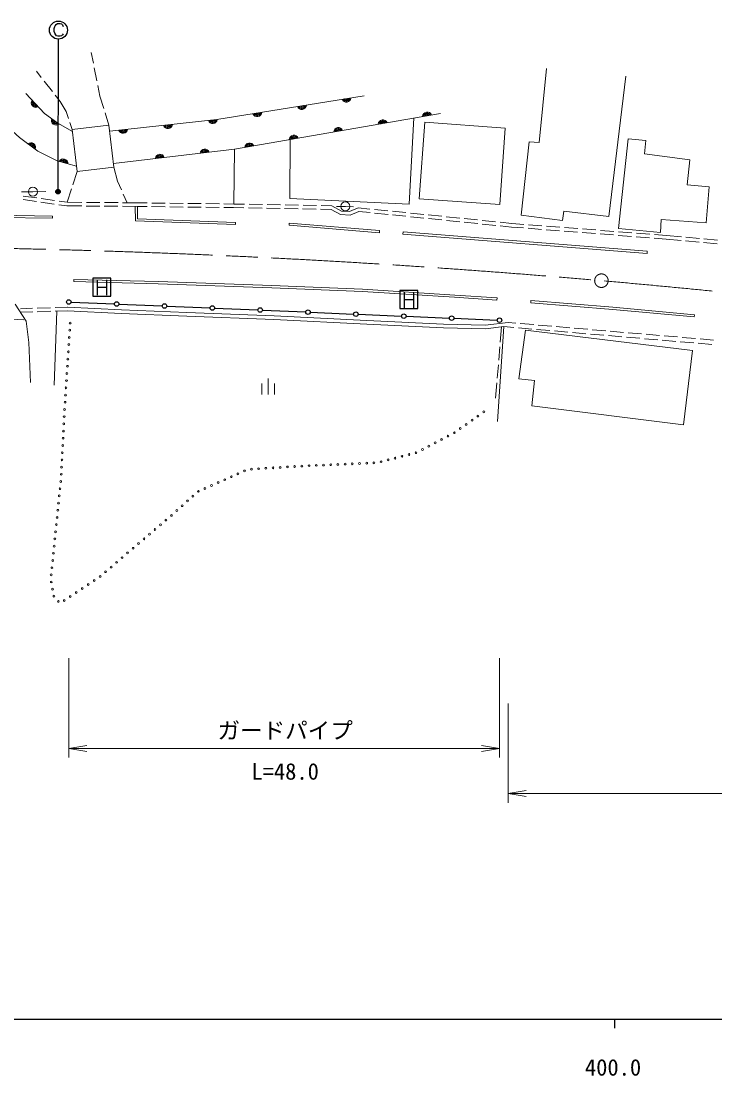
# Model space of a CAD drawing. Units: millimetres, scale not verified. Extents: x 40000 to 680000, y 20000 to 380000.
# Drawn here: x 402234 to 479134, y 198715 to 315632 of the extents above; entities that cross this region are included whole.
import ezdxf
from ezdxf.enums import TextEntityAlignment as Align

# ---------------------------------------------------------------- set-up
doc = ezdxf.new("R2010")
doc.units = ezdxf.units.MM
doc.header["$LTSCALE"] = 1000
doc.header["$PDMODE"] = 32
doc.header["$PDSIZE"] = 500
doc.linetypes.add('CHAIN', pattern=[18.5, 12, -1.5, 3.5, -1.5])
for name, color, linetype, lineweight in [('M-BMK', 2, 'CHAIN', 13), ('M-STR-HTXT', 7, 'Continuous', 13), ('M-STR-STRC', 7, 'Continuous', 25), ('M-TTL-BAND', 7, 'Continuous', 25), ('M-WORK', 1, 'Continuous', 13)]:
    doc.layers.add(name, color=color, linetype=linetype, lineweight=lineweight)
doc.styles.add('ＭＳ ゴシック', font='')
doc.styles.get('ＭＳ ゴシック').set_extended_font_data('MS Gothic')

# ---------------------------------------------------------------- blocks, each defined once
blk = doc.blocks.new('open_arrow')
at = {"color": 0, "linetype": 'Continuous', "lineweight": -2}
blk.add_lwpolyline([(7.5, 1.25), (0, 0), (7.5, -1.25)], dxfattribs=at)

msp = doc.modelspace()

# ---------------------------------------------------------------- linework, layer by layer
at = {"layer": 'M-BMK'}
msp.add_circle((466556, 286859), 750, dxfattribs=at)
msp.add_arc((379450, -709340), 1000000, 83.23749, 89.58437, dxfattribs=at)
at = {"layer": 'M-STR-HTXT'}
for p, q in [((407519, 245000), (407519, 234000)), ((455257, 245000), (455257, 234000)), ((456230, 240000), (456230, 229000)), ((407519, 235000), (455257, 235000)), ((456230, 230000), (565412, 230000))]:
    msp.add_line(p, q, dxfattribs=at)
at = {"layer": 'M-STR-STRC'}
for p, q in [((405909, 314823), (405960, 315041)), ((405909, 314492), (405909, 314823)), ((405960, 315041), (406014, 315109)), ((406014, 315109), (406129, 315264)), ((406129, 315264), (406284, 315370)), ((406284, 315370), (406563, 315372)), ((406563, 315372), (406725, 315320)), ((406725, 315320), (406835, 315210)), ((406835, 315210), (406894, 315041)), ((405956, 314281), (405909, 314492)), ((406068, 314112), (405956, 314281)), ((406174, 314004), (406068, 314112)), ((406291, 313948), (406174, 314004)), ((406565, 313948), (406291, 313948)), ((406326, 296721), (406387, 313632)), ((406727, 314000), (406565, 313948)), ((406838, 314115), (406727, 314000)), ((406887, 314216), (406838, 314115)), ((412170, 287152), (410170, 287152)), ((410170, 287152), (410170, 285152)), ((410710, 285237), (410710, 286936)), ((411702, 286947), (411702, 285242)), ((412170, 285152), (412170, 287152)), ((410710, 286152), (411702, 286152)), ((446197, 285760), (444197, 285760)), ((444197, 285760), (444197, 283760)), ((444737, 283845), (444737, 285544)), ((445728, 285555), (445728, 283850)), ((446197, 283760), (446197, 285760)), ((407768, 284492), (412573, 284288)), ((410170, 285152), (412170, 285152)), ((413073, 284267), (417877, 284063)), ((444737, 284760), (445728, 284760)), ((418377, 284042), (423182, 283838)), ((423681, 283817), (428486, 283613)), ((428985, 283591), (433790, 283388)), ((434290, 283366), (439094, 283162)), ((439594, 283141), (444399, 282937)), ((444197, 283760), (446197, 283760)), ((444898, 282916), (449703, 282712)), ((450203, 282691), (455007, 282487))]:
    msp.add_line(p, q, dxfattribs=at)
for centre, radius in [((406371, 314632), 1000), ((406371, 314632), 1000), ((406326, 296721), 250), ((406326, 296721), 200), ((406326, 296721), 150), ((406326, 296721), 100), ((406326, 296721), 50), ((406326, 296721), 20), ((407519, 284503), 250), ((412823, 284278), 250), ((418127, 284052), 250), ((423431, 283827), 250), ((428736, 283602), 250), ((434040, 283377), 250), ((439344, 283152), 250), ((444649, 282927), 250), ((449953, 282701), 250), ((455257, 282476), 250)]:
    msp.add_circle(centre, radius, dxfattribs=at)
msp.add_point((406326, 296721), dxfattribs=at)
at = {"layer": 'M-TTL-BAND'}
for p, q in [((40000, 205000), (579000, 205000)), ((468000, 205000), (468000, 204000))]:
    msp.add_line(p, q, dxfattribs=at)
at = {"layer": 'M-WORK'}
for p, q in [((410000, 312166), (410243, 310955)), ((404475, 309386), (403931, 310078)), ((410341, 310465), (410637, 308994)), ((459644, 302190), (460471, 310369)), ((405710, 307813), (404783, 308992)), ((469255, 309538), (467379, 293988)), ((410735, 308504), (410978, 307293)), ((406563, 306728), (406019, 307420)), ((407215, 305618), (406563, 306728)), ((410978, 307293), (411403, 305927)), ((407482, 304849), (407215, 305618)), ((411552, 305450), (411977, 304083)), ((407911, 303606), (407645, 304376)), ((411977, 304083), (407911, 303606)), ((412520, 299450), (411977, 304083)), ((445265, 295329), (445766, 304891)), ((446373, 295949), (446994, 304432)), ((446994, 304432), (455902, 303780)), ((407911, 303606), (408455, 298973)), ((455902, 303780), (455280, 295296)), ((432060, 302509), (432018, 295981)), ((457648, 294104), (458535, 302255)), ((458535, 302255), (459644, 302190)), ((468463, 292635), (469518, 302565)), ((469518, 302565), (471476, 302391)), ((471476, 302391), (471345, 300912)), ((425904, 301439), (425796, 295358)), ((471345, 300912), (476370, 300259)), ((408455, 298973), (412520, 299450)), ((412520, 299450), (412936, 297875)), ((476370, 300259), (476066, 297497)), ((408455, 298973), (407970, 297501)), ((407813, 297026), (407328, 295554)), ((412936, 297875), (413357, 296915)), ((476066, 297497), (478480, 297279)), ((478480, 297279), (478154, 293255)), ((402291, 296690), (403537, 296724)), ((402449, 295840), (403934, 295630)), ((402479, 296239), (403965, 296029)), ((403537, 296724), (404973, 296733)), ((404460, 295959), (405945, 295749)), ((413558, 296457), (413979, 295498)), ((432018, 295981), (445265, 295329)), ((455280, 295296), (446373, 295949)), ((404429, 295560), (405914, 295350)), ((406409, 295280), (407298, 295154)), ((406440, 295679), (407328, 295554)), ((407298, 295154), (408960, 295140)), ((407328, 295554), (408977, 295540)), ((409460, 295136), (410960, 295123)), ((409477, 295536), (410977, 295523)), ((411460, 295119), (412960, 295107)), ((411477, 295519), (412977, 295507)), ((413460, 295102), (415122, 295089)), ((413477, 295502), (415126, 295489)), ((414872, 295083), (414909, 293486)), ((415122, 295089), (416206, 295075)), ((415122, 295089), (415154, 293727)), ((415126, 295489), (416211, 295475)), ((416706, 295069), (418206, 295051)), ((416711, 295469), (418211, 295451)), ((418706, 295045), (420206, 295026)), ((418711, 295445), (420211, 295426)), ((420706, 295020), (422206, 295002)), ((420711, 295420), (422211, 295402)), ((422706, 294996), (424206, 294977)), ((422711, 295396), (424211, 295377)), ((424705, 294971), (425790, 294958)), ((424711, 295371), (425796, 295358)), ((425790, 294958), (426938, 294937)), ((425796, 295358), (426995, 295336)), ((427438, 294928), (428938, 294902)), ((427495, 295328), (428995, 295301)), ((429438, 294893), (430937, 294866)), ((429495, 295292), (430995, 295265)), ((431437, 294857), (432937, 294830)), ((431494, 295256), (432994, 295229)), ((433437, 294821), (434937, 294794)), ((433494, 295220), (434994, 295193)), ((435437, 294785), (436585, 294764)), ((435494, 295184), (436693, 295162)), ((436585, 294764), (437626, 294179)), ((436693, 295162), (437737, 294575)), ((437183, 295097), (438172, 295098)), ((438172, 295098), (439087, 295058)), ((438651, 294542), (439597, 294934)), ((439597, 294934), (440900, 294802)), ((441398, 294751), (442890, 294600)), ((394990, 293923), (405713, 293771)), ((394993, 294173), (405717, 294021)), ((405713, 293771), (405717, 294021)), ((414909, 293486), (426006, 293071)), ((415154, 293727), (426015, 293321)), ((437626, 294179), (438724, 294139)), ((437737, 294575), (438651, 294542)), ((438724, 294139), (439657, 294526)), ((439657, 294526), (440912, 294398)), ((441410, 294348), (442902, 294196)), ((443388, 294549), (444880, 294398)), ((443400, 294146), (444892, 293994)), ((445377, 294347), (446870, 294196)), ((445389, 293944), (446882, 293792)), ((447367, 294145), (448859, 293993)), ((447379, 293742), (448871, 293590)), ((449357, 293943), (450849, 293791)), ((449369, 293540), (450861, 293388)), ((451347, 293741), (452839, 293589)), ((453336, 293539), (454829, 293387)), ((462245, 293524), (457648, 294104)), ((462376, 294553), (462245, 293524)), ((467379, 293988), (462376, 294553)), ((473194, 293647), (473086, 292189)), ((478154, 293255), (473194, 293647)), ((426006, 293071), (426015, 293321)), ((431933, 292996), (431954, 293245)), ((431933, 292996), (441950, 292180)), ((431954, 293245), (441970, 292429)), ((441970, 292429), (441950, 292180)), ((451359, 293338), (452851, 293186)), ((453348, 293136), (454841, 292984)), ((455326, 293337), (456629, 293205)), ((455338, 292934), (456593, 292806)), ((456593, 292806), (457931, 292702)), ((456629, 293205), (457966, 293100)), ((458430, 292663), (459925, 292546)), ((458465, 293061), (459960, 292944)), ((460424, 292507), (461919, 292390)), ((460458, 292906), (461954, 292789)), ((462418, 292351), (463913, 292235)), ((462452, 292750), (463948, 292633)), ((464446, 292594), (465942, 292477)), ((466440, 292438), (467936, 292322)), ((473086, 292189), (468463, 292635)), ((444561, 292017), (444581, 292266)), ((444561, 292017), (471610, 289864)), ((444581, 292266), (471629, 290113)), ((464412, 292196), (465907, 292079)), ((466405, 292040), (467901, 291923)), ((468399, 291884), (469895, 291767)), ((468434, 292283), (469930, 292166)), ((470393, 291728), (471889, 291612)), ((470428, 292127), (471924, 292010)), ((472387, 291573), (473725, 291468)), ((472422, 291971), (473759, 291867)), ((473725, 291468), (475393, 291315)), ((473759, 291867), (475430, 291713)), ((475891, 291270), (477385, 291133)), ((475928, 291668), (477422, 291531)), ((477920, 291485), (479414, 291348)), ((471610, 289864), (471629, 290113)), ((477883, 291087), (479376, 290950)), ((408076, 287004), (408069, 286754)), ((408069, 286754), (417443, 286515)), ((408076, 287004), (417451, 286764)), ((417443, 286515), (430014, 286058)), ((417451, 286764), (430024, 286308)), ((430014, 286058), (440060, 285666)), ((430024, 286308), (440073, 285916)), ((440060, 285666), (450281, 285014)), ((440073, 285916), (450297, 285264)), ((401587, 284266), (402794, 282374)), ((450281, 285014), (454979, 284710)), ((450297, 285264), (454995, 284959)), ((454995, 284959), (454979, 284710)), ((458736, 284654), (458716, 284405)), ((458716, 284405), (467807, 283666)), ((458736, 284654), (467829, 283915)), ((403510, 283796), (402160, 283751)), ((403524, 283396), (402174, 283351)), ((405509, 283863), (404010, 283813)), ((405523, 283463), (404023, 283413)), ((406183, 283485), (405894, 275261)), ((407359, 283925), (406009, 283879)), ((407372, 283525), (406022, 283480)), ((413333, 283220), (407372, 283525)), ((413351, 283620), (407393, 283924)), ((420598, 282916), (413333, 283220)), ((420614, 283315), (413351, 283620)), ((430273, 282946), (420614, 283315)), ((440564, 282445), (430273, 282946)), ((467807, 283666), (476833, 282839)), ((467829, 283915), (476856, 283088)), ((476856, 283088), (476833, 282839)), ((401125, 282584), (402523, 282506)), ((402794, 282374), (403088, 280025)), ((430256, 282546), (420598, 282916)), ((440544, 282046), (430256, 282546)), ((449049, 281632), (440544, 282046)), ((449064, 282032), (440564, 282445)), ((453685, 281924), (449064, 282032)), ((456230, 282226), (453685, 281924)), ((456230, 282226), (457065, 282155)), ((457563, 282112), (459058, 281984)), ((459556, 281941), (461050, 281813)), ((453704, 281524), (449049, 281632)), ((455746, 281766), (453704, 281524)), ((455746, 281766), (455029, 271263)), ((455485, 281735), (455345, 280036)), ((455746, 281766), (456865, 281670)), ((457364, 281627), (458858, 281499)), ((458125, 281391), (457393, 275982)), ((476663, 279107), (458125, 281391)), ((459356, 281456), (460851, 281328)), ((461349, 281285), (462843, 281157)), ((461548, 281770), (463043, 281642)), ((463342, 281114), (464836, 280986)), ((463541, 281599), (465036, 281471)), ((465334, 280944), (466829, 280815)), ((465534, 281428), (467028, 281300)), ((467327, 280773), (468821, 280645)), ((467527, 281257), (469021, 281129)), ((469320, 280602), (470814, 280474)), ((469519, 281087), (471014, 280958)), ((471512, 280916), (473006, 280787)), ((473505, 280745), (474999, 280617)), ((403088, 280025), (403284, 275587)), ((455303, 279537), (455180, 278042)), ((471312, 280431), (472807, 280303)), ((473305, 280260), (474800, 280132)), ((475298, 280089), (476792, 279961)), ((475497, 280574), (476992, 280446)), ((477290, 279918), (478785, 279790)), ((477490, 280403), (478984, 280275)), ((475643, 270892), (476663, 279107)), ((455139, 277544), (455015, 276049)), ((429613, 274254), (429613, 276004)), ((457393, 275982), (459133, 275787)), ((428913, 274254), (428913, 275479)), ((430313, 274254), (430313, 275479)), ((454974, 275551), (454834, 273852)), ((459133, 275787), (458828, 272981)), ((458828, 272981), (475643, 270892))]:
    msp.add_line(p, q, dxfattribs=at)
for points in [[(402766, 307594), (404832, 305397), (406311, 304332), (407936, 303393)], [(412054, 303428), (423947, 304718), (440245, 307361)], [(408387, 299558), (406246, 300142), (404093, 301207), (402048, 302730), (400460, 304166), (398807, 306189)], [(448712, 305403), (425904, 301439), (412472, 299866)]]:
    msp.add_lwpolyline(points, dxfattribs=at)
for centre, radius in [((403537, 296724), 500), ((438172, 295098), 500), ((407680, 282165), 100), ((407576, 280569), 100), ((407628, 281367), 100), ((407523, 279771), 100), ((407419, 278174), 100), ((407471, 278972), 100), ((407367, 277376), 100), ((407314, 276577), 100), ((407210, 274981), 100), ((407262, 275779), 100), ((407158, 274182), 100), ((407053, 272586), 100), ((407106, 273384), 100), ((407003, 271787), 100), ((452217, 271394), 100), ((452871, 271854), 100), ((453525, 272315), 100), ((406923, 270189), 100), ((406963, 270988), 100), ((450255, 270012), 100), ((450909, 270472), 100), ((451563, 270933), 100), ((406884, 269390), 100), ((448134, 268889), 100), ((448841, 269263), 100), ((449548, 269637), 100), ((406804, 267792), 100), ((406844, 268591), 100), ((446004, 267787), 100), ((446720, 268140), 100), ((447427, 268514), 100), ((406765, 266993), 100), ((437347, 266495), 100), ((438146, 266530), 100), ((438946, 266565), 100), ((439745, 266600), 100), ((440544, 266635), 100), ((441343, 266670), 100), ((442129, 266797), 100), ((442904, 266995), 100), ((443679, 267193), 100), ((444454, 267391), 100), ((445229, 267589), 100), ((406685, 265395), 100), ((406725, 266194), 100), ((426268, 265450), 100), ((427000, 265773), 100), ((427762, 265973), 100), ((428560, 266021), 100), ((429359, 266070), 100), ((430157, 266118), 100), ((430956, 266166), 100), ((431754, 266215), 100), ((432553, 266263), 100), ((433351, 266312), 100), ((434150, 266355), 100), ((434949, 266390), 100), ((435749, 266425), 100), ((436548, 266460), 100), ((406625, 264598), 100), ((423342, 264155), 100), ((424073, 264478), 100), ((424805, 264802), 100), ((425537, 265126), 100), ((406464, 263006), 100), ((406544, 263802), 100), ((421280, 262977), 100), ((421879, 263507), 100), ((422610, 263831), 100), ((406383, 262210), 100), ((420087, 261912), 100), ((420683, 262444), 100), ((406302, 261414), 100), ((418893, 260846), 100), ((419490, 261379), 100), ((406140, 259822), 100), ((406221, 260618), 100), ((417681, 259802), 100), ((418289, 260322), 100), ((406059, 259027), 100), ((416466, 258761), 100), ((417073, 259281), 100), ((405897, 257435), 100), ((405978, 258231), 100), ((414643, 257200), 100), ((415250, 257720), 100), ((415858, 258241), 100), ((405816, 256639), 100), ((413427, 256159), 100), ((414035, 256680), 100), ((405655, 255047), 100), ((405736, 255843), 100), ((412212, 255119), 100), ((412820, 255639), 100), ((405574, 254251), 100), ((410344, 253617), 100), ((410997, 254078), 100), ((411604, 254598), 100), ((405581, 253459), 100), ((405727, 252672), 100), ((409013, 252729), 100), ((409679, 253173), 100), ((405874, 251886), 100), ((406364, 251308), 100), ((407016, 251398), 100), ((407682, 251842), 100), ((408347, 252286), 100)]:
    msp.add_circle(centre, radius, dxfattribs=at)
for centre, radius, start, end in [((403875, 306579), 512, 145.92698, 300.56621), ((403875, 306579), 410, 149.17228, 297.32092), ((403875, 306579), 308, 154.70672, 291.78647), ((403875, 306579), 205, 166.52998, 279.96321), ((433343, 306355), 512, 201.89141, 356.53064), ((438278, 307156), 512, 201.89141, 356.53064), ((438278, 307156), 410, 205.13671, 353.28535), ((438278, 307156), 308, 210.67115, 347.7509), ((438278, 307156), 205, 222.49442, 335.92764), ((428407, 305555), 512, 201.89141, 356.53064), ((428407, 305555), 410, 205.13671, 353.28535), ((428407, 305555), 308, 210.67115, 347.7509), ((428407, 305555), 205, 222.49442, 335.92764), ((433343, 306355), 410, 205.13671, 353.28535), ((433343, 306355), 308, 210.67115, 347.7509), ((433343, 306355), 205, 222.49442, 335.92764), ((447253, 305035), 512, 22.541, 177.18023), ((447253, 305035), 410, 25.7863, 173.93494), ((447253, 305035), 308, 31.32075, 168.40049), ((447253, 305035), 205, 43.14401, 156.57723), ((406102, 304621), 512, 156.90431, 311.54354), ((406102, 304621), 410, 160.1496, 308.29824), ((406102, 304621), 308, 165.68405, 302.76379), ((406102, 304621), 205, 177.50731, 290.94053), ((418504, 304241), 512, 198.86964, 353.50887), ((418504, 304241), 410, 202.11494, 350.26358), ((418504, 304241), 308, 207.64939, 344.72913), ((418504, 304241), 205, 219.47265, 332.90587), ((423474, 304780), 512, 198.86964, 353.50887), ((423474, 304780), 410, 202.11494, 350.26358), ((423474, 304780), 308, 207.64939, 344.72913), ((423474, 304780), 205, 219.47265, 332.90587), ((442327, 304179), 512, 22.541, 177.18023), ((442327, 304179), 410, 25.7863, 173.93494), ((442327, 304179), 308, 31.32075, 168.40049), ((442327, 304179), 205, 43.14401, 156.57723), ((413533, 303701), 512, 198.86964, 353.50887), ((413533, 303701), 410, 202.11494, 350.26358), ((413533, 303701), 308, 207.64939, 344.72913), ((413533, 303701), 205, 219.47265, 332.90587), ((432475, 302466), 512, 22.541, 177.18023), ((432475, 302466), 410, 25.7863, 173.93494), ((437401, 303323), 512, 22.541, 177.18023), ((437401, 303323), 410, 25.7863, 173.93494), ((437401, 303323), 308, 31.32075, 168.40049), ((437401, 303323), 205, 43.14401, 156.57723), ((403321, 301642), 512, 336.00603, 130.64527), ((403321, 301642), 410, 339.25133, 127.39997), ((403321, 301642), 308, 344.78578, 121.86552), ((403321, 301642), 205, 356.60904, 110.04226), ((427548, 301610), 512, 22.541, 177.18023), ((427548, 301610), 410, 25.7863, 173.93494), ((427548, 301610), 308, 31.32075, 168.40049), ((427548, 301610), 205, 43.14401, 156.57723), ((432475, 302466), 308, 31.32075, 168.40049), ((432475, 302466), 205, 43.14401, 156.57723), ((417623, 300356), 512, 19.35785, 173.99709), ((417623, 300356), 410, 22.60315, 170.75179), ((417623, 300356), 308, 28.1376, 165.21734), ((417623, 300356), 205, 39.96086, 153.39408), ((422589, 300937), 512, 19.35785, 173.99709), ((422589, 300937), 410, 22.60315, 170.75179), ((422589, 300937), 308, 28.1376, 165.21734), ((422589, 300937), 205, 39.96086, 153.39408), ((406910, 299844), 512, 357.42714, 152.06637), ((406910, 299844), 410, 0.67243, 148.82107), ((406910, 299844), 308, 6.20688, 143.28663), ((406910, 299844), 205, 18.03014, 131.46337)]:
    msp.add_arc(centre, radius, start, end, dxfattribs=at)

# ---------------------------------------------------------------- block references
at = {"layer": 'M-STR-HTXT', "xscale": 267, "yscale": 267}
for p in [(407519, 235000), (456230, 230000)]:
    msp.add_blockref('open_arrow', p, dxfattribs=at)
at = {"layer": 'M-STR-HTXT', "xscale": 267, "yscale": 267, "rotation": 180}
msp.add_blockref('open_arrow', (455257, 235000), dxfattribs=at)

# ---------------------------------------------------------------- texts
at = {"layer": 'M-STR-HTXT', "style": 'ＭＳ ゴシック'}
msp.add_text('ガードパイプ', height=1833, dxfattribs=at).set_placement((431500, 237000), align=Align.MIDDLE_CENTER)
msp.add_text('L=48.0', height=1833, dxfattribs=at).set_placement((431500, 231000), align=Align.BOTTOM_CENTER)
at = {"layer": 'M-TTL-BAND', "style": 'ＭＳ ゴシック'}
msp.add_text('400.0', height=1833, dxfattribs=at).set_placement((467844, 198195), align=Align.BOTTOM_CENTER)

doc.saveas('drawing.dxf')
